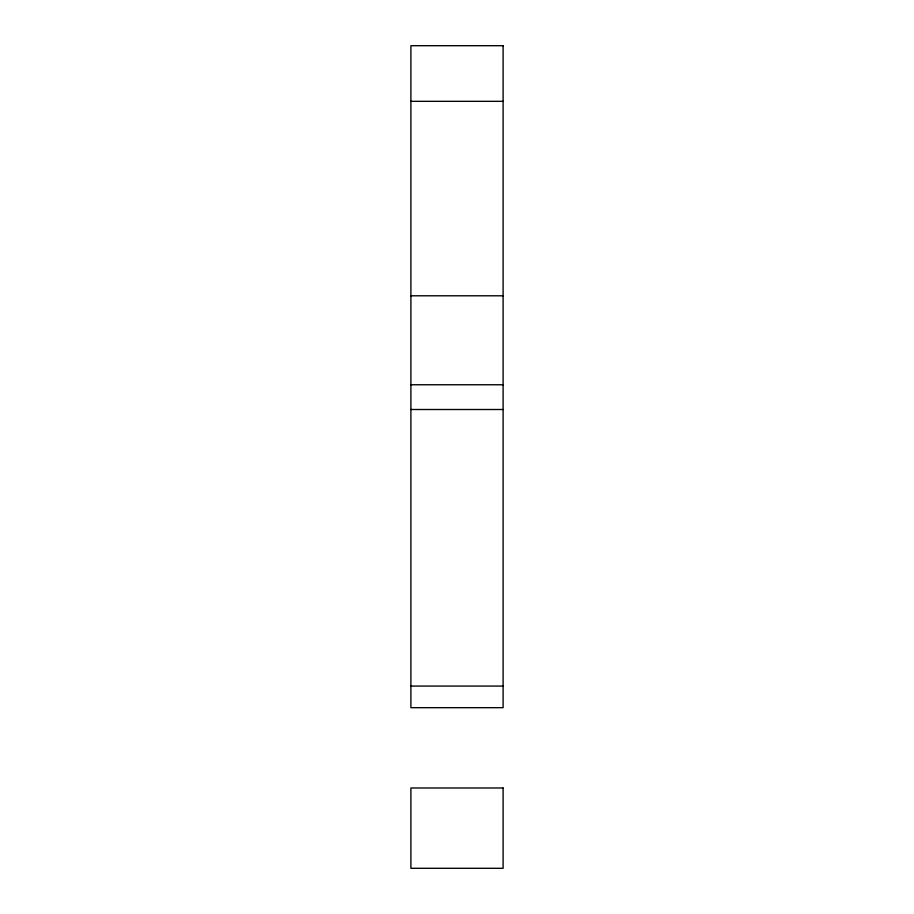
<?xml version="1.0" encoding="UTF-8"?>
<svg xmlns="http://www.w3.org/2000/svg" width="914" height="914" viewBox="0 0 914 914"><rect width="100%" height="100%" fill="white"/><g stroke="black" fill="none" stroke-linecap="round" stroke-linejoin="round"><path stroke-width="1.37" d="M410.9 101.328L503.1 101.328M410.9 295.793L503.1 295.793M410.9 384.76L503.1 384.76M410.9 409.506L503.1 409.506M410.9 686.071L503.1 686.071M503.1 45.7L410.9 45.7L410.9 707.676L503.1 707.676L503.1 45.7M503.1 787.982L410.9 787.982L410.9 868.3L503.1 868.3L503.1 787.982"/></g></svg>
